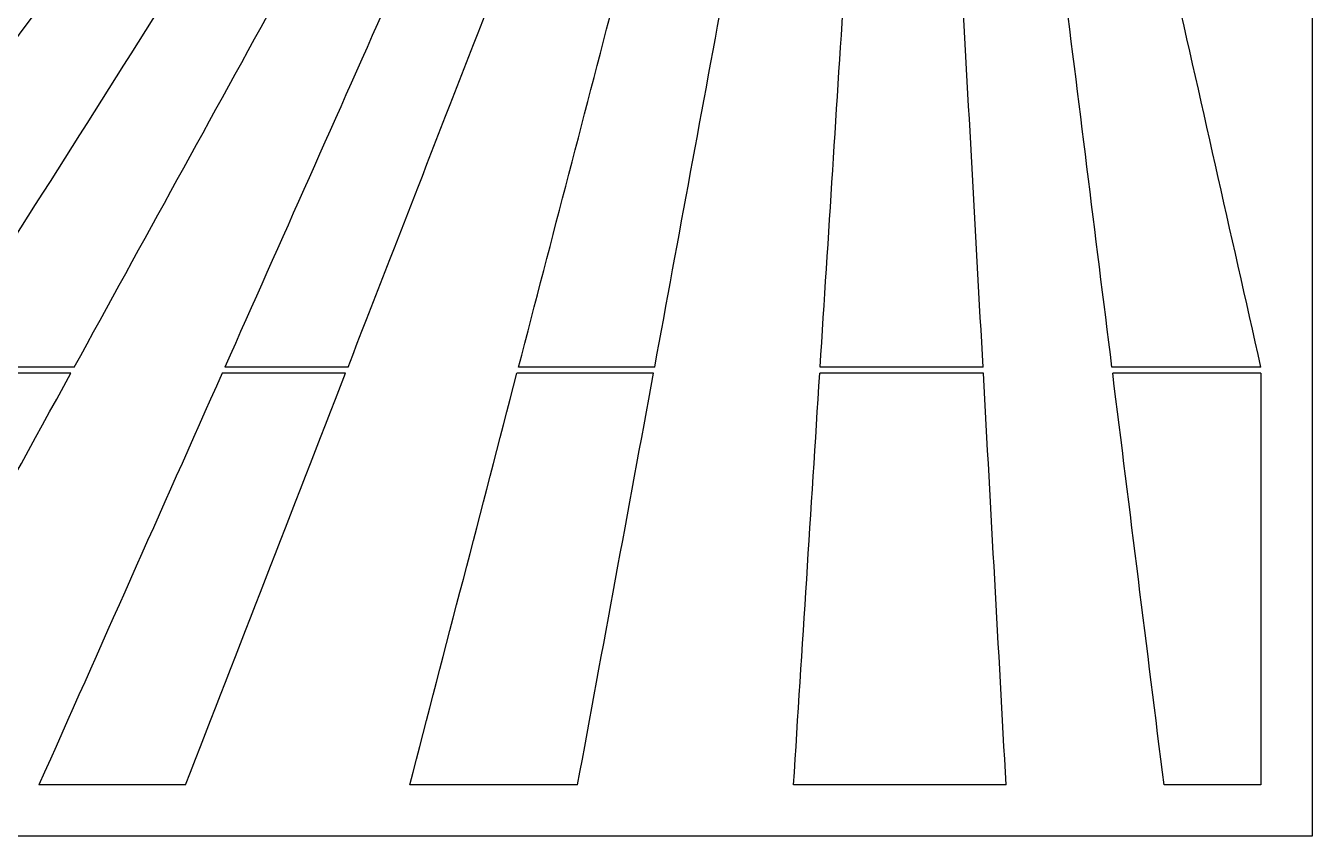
# Model space of a CAD drawing. Header units: millimetres. Extents: x 656 to 2776, y -1386 to 664.
# Drawn here: x 2149 to 2776, y -1386 to -991 of the extents above; entities that cross this region are included whole.
import ezdxf

# ---------------------------------------------------------------- set-up
doc = ezdxf.new("R2010")
doc.units = ezdxf.units.MM
doc.header["$MEASUREMENT"] = 0

msp = doc.modelspace()

# ---------------------------------------------------------------- linework, layer by layer
for p, q in [((2776.2, 663.84), (2776.2, -1386.16)), ((2740.38, -1109.44), (2740.38, -1109.44)), ((2172.74, -1157.45), (2103.75, -1157.45)), ((2306.2, -1157.45), (2246.14, -1157.45)), ((2455.67, -1157.45), (2389.33, -1157.45)), ((2615.73, -1157.45), (2536.33, -1157.45)), ((2751.2, -1157.45), (2678.55, -1157.45)), ((2171.09, -1160.45), (2101.85, -1160.45)), ((2305.03, -1160.45), (2244.8, -1160.45)), ((2455.11, -1160.45), (2388.55, -1160.45)), ((2615.89, -1160.45), (2536.14, -1160.45)), ((2751.2, -1160.45), (2678.92, -1160.45)), ((2751.2, -1160.45), (2751.2, -1361.16)), ((2227.02, -1361.16), (2155.51, -1361.16)), ((2418.09, -1361.16), (2336.26, -1361.16)), ((2626.96, -1361.16), (2523.36, -1361.16)), ((2751.2, -1361.16), (2703.96, -1361.16)), ((2776.2, -1386.16), (1726.2, -1386.16))]:
    msp.add_line(p, q)
for points in [[(2536.33, -1157.45), (2540.41, -1093.48), (2544.49, -1029.51), (2548.56, -965.54)], [(2615.73, -1157.45), (2612.16, -1092.87), (2608.6, -1028.28), (2605.04, -963.69)], [(2678.55, -1157.45), (2670.42, -1092.33), (2662.3, -1027.21), (2654.18, -962.08)], [(2751.2, -1157.45), (2736.39, -1091.76), (2721.59, -1026.06), (2706.79, -960.36)], [(2306.2, -1157.45), (2330.34, -1095.34), (2354.49, -1033.22), (2378.63, -971.11)], [(2389.33, -1157.45), (2405.68, -1094.69), (2422.03, -1031.92), (2438.38, -969.15)], [(2455.67, -1157.45), (2467.35, -1094.11), (2479.03, -1030.78), (2490.71, -967.44)], [(2103.75, -1157.45), (2141.98, -1097.09), (2180.2, -1036.72), (2218.43, -976.35)], [(2172.74, -1157.45), (2206.22, -1096.49), (2239.71, -1035.52), (2273.19, -974.56)], [(2328.31, -972.75), (2300.92, -1034.32), (2273.53, -1095.89), (2246.14, -1157.45)], [(2158.49, -978.31), (2113.96, -1038.03), (2069.43, -1097.74), (2024.91, -1157.45)], [(2060.85, -1361.16), (2097.59, -1294.26), (2134.34, -1227.36), (2171.09, -1160.45)], [(2244.8, -1160.45), (2215.04, -1227.36), (2185.28, -1294.26), (2155.51, -1361.16)], [(2227.02, -1361.16), (2253.03, -1294.26), (2279.03, -1227.36), (2305.03, -1160.45)], [(2336.26, -1361.16), (2353.69, -1294.26), (2371.12, -1227.36), (2388.55, -1160.45)], [(2418.09, -1361.16), (2430.43, -1294.26), (2442.77, -1227.36), (2455.11, -1160.45)], [(2523.36, -1361.16), (2527.62, -1294.26), (2531.88, -1227.36), (2536.14, -1160.45)], [(2626.96, -1361.16), (2623.27, -1294.26), (2619.58, -1227.36), (2615.89, -1160.45)], [(2703.96, -1361.16), (2695.61, -1294.26), (2687.27, -1227.36), (2678.92, -1160.45)]]:
    msp.add_open_spline(points, degree=3)

doc.saveas('drawing.dxf')
